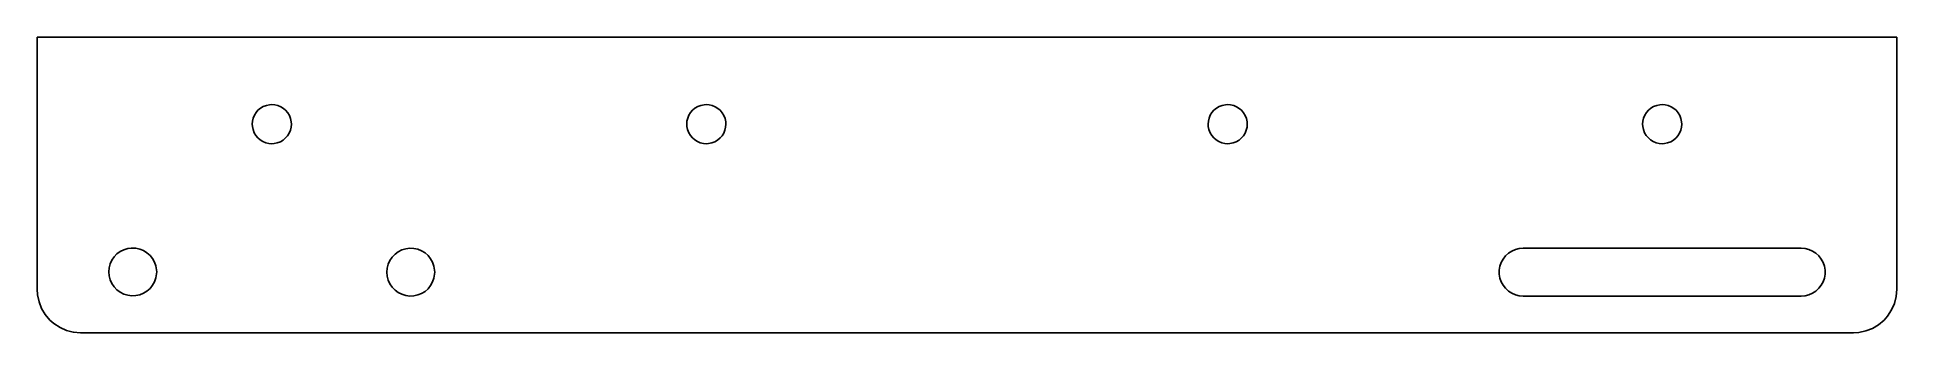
# Model space of a CAD drawing. Extents: x -214 to 0, y -34 to 0.
import ezdxf

# ---------------------------------------------------------------- set-up
doc = ezdxf.new("R2010")
doc.units = 0
doc.layers.add('Shape2DView', color=7, linetype='CONTINUOUS')

msp = doc.modelspace()

# ---------------------------------------------------------------- linework, layer by layer
at = {"layer": 'Shape2DView'}
for p, q in [((-214, 0), (0, 0)), ((-214, -29), (-214, 0)), ((0, 0), (0, -29)), ((-188.591, -8.40899), (-188.809, -8.66174)), ((-188.305, -8.16722), (-188.591, -8.40899)), ((-187.982, -7.97498), (-188.305, -8.16722)), ((-187.63, -7.8395), (-187.982, -7.97498)), ((-187.26, -7.76489), (-187.63, -7.8395)), ((-187, -7.75), (-187.26, -7.76489)), ((-186.664, -7.77486), (-187, -7.75)), ((-186.308, -7.85827), (-186.664, -7.77486)), ((-185.973, -7.99764), (-186.308, -7.85827)), ((-185.662, -8.19104), (-185.973, -7.99764)), ((-185.409, -8.40899), (-185.662, -8.19104)), ((-185.167, -8.69452), (-185.409, -8.40899)), ((-138.591, -8.40899), (-138.809, -8.66174)), ((-138.305, -8.16722), (-138.591, -8.40899)), ((-137.982, -7.97498), (-138.305, -8.16722)), ((-137.63, -7.8395), (-137.982, -7.97498)), ((-137.26, -7.76489), (-137.63, -7.8395)), ((-137, -7.75), (-137.26, -7.76489)), ((-136.664, -7.77486), (-137, -7.75)), ((-136.308, -7.85827), (-136.664, -7.77486)), ((-135.973, -7.99764), (-136.308, -7.85827)), ((-135.662, -8.19104), (-135.973, -7.99764)), ((-135.409, -8.40899), (-135.662, -8.19104)), ((-135.167, -8.69452), (-135.409, -8.40899)), ((-78.5909, -8.40899), (-78.8089, -8.66174)), ((-78.3054, -8.16722), (-78.5909, -8.40899)), ((-77.9818, -7.97498), (-78.3054, -8.16722)), ((-77.6303, -7.8395), (-77.9818, -7.97498)), ((-77.2601, -7.76489), (-77.6303, -7.8395)), ((-76.9999, -7.75), (-77.2601, -7.76489)), ((-76.6643, -7.77486), (-76.9999, -7.75)), ((-76.3084, -7.85827), (-76.6643, -7.77486)), ((-75.9727, -7.99764), (-76.3084, -7.85827)), ((-75.6617, -8.19104), (-75.9727, -7.99764)), ((-75.4089, -8.40899), (-75.6617, -8.19104)), ((-75.1671, -8.69452), (-75.4089, -8.40899)), ((-28.591, -8.40899), (-28.8088, -8.66167)), ((-28.3055, -8.16722), (-28.591, -8.40899)), ((-27.9819, -7.97499), (-28.3055, -8.16722)), ((-27.6304, -7.83951), (-27.9819, -7.97499)), ((-27.2603, -7.76489), (-27.6304, -7.83951)), ((-27, -7.75), (-27.2603, -7.76489)), ((-26.6644, -7.77486), (-27, -7.75)), ((-26.3085, -7.85827), (-26.6644, -7.77486)), ((-25.9728, -7.99764), (-26.3085, -7.85827)), ((-25.6618, -8.19104), (-25.9728, -7.99764)), ((-25.409, -8.40899), (-25.6618, -8.19104)), ((-25.1672, -8.69452), (-25.409, -8.40899)), ((-189.225, -9.66435), (-189.25, -10)), ((-189.25, -10), (-189.235, -10.2601)), ((-189.235, -10.2601), (-189.16, -10.6303)), ((-189.142, -9.30842), (-189.225, -9.66435)), ((-189.16, -10.6303), (-189.025, -10.9819)), ((-189.002, -8.97271), (-189.142, -9.30842)), ((-188.809, -8.66174), (-189.002, -8.97271)), ((-184.975, -9.01809), (-185.167, -8.69452)), ((-184.997, -11.0272), (-184.858, -10.6915)), ((-184.839, -9.36963), (-184.975, -9.01809)), ((-184.858, -10.6915), (-184.775, -10.3356)), ((-184.765, -9.7398), (-184.839, -9.36963)), ((-184.775, -10.3356), (-184.75, -10)), ((-184.75, -10), (-184.765, -9.7398)), ((-139.225, -9.66435), (-139.25, -10)), ((-139.25, -10), (-139.235, -10.2601)), ((-139.235, -10.2601), (-139.16, -10.6303)), ((-139.142, -9.30842), (-139.225, -9.66435)), ((-139.16, -10.6303), (-139.025, -10.9819)), ((-139.002, -8.97271), (-139.142, -9.30842)), ((-138.809, -8.66174), (-139.002, -8.97271)), ((-134.975, -9.01809), (-135.167, -8.69452)), ((-134.997, -11.0272), (-134.858, -10.6915)), ((-134.839, -9.36963), (-134.975, -9.01809)), ((-134.858, -10.6915), (-134.775, -10.3356)), ((-134.765, -9.7398), (-134.839, -9.36963)), ((-134.775, -10.3356), (-134.75, -10)), ((-134.75, -10), (-134.765, -9.7398)), ((-79.225, -9.66435), (-79.2499, -10)), ((-79.2499, -10), (-79.235, -10.2601)), ((-79.235, -10.2601), (-79.1604, -10.6303)), ((-79.1416, -9.30842), (-79.225, -9.66435)), ((-79.1604, -10.6303), (-79.0249, -10.9819)), ((-79.0022, -8.97271), (-79.1416, -9.30842)), ((-78.8089, -8.66174), (-79.0022, -8.97271)), ((-74.9749, -9.01809), (-75.1671, -8.69452)), ((-74.9975, -11.0272), (-74.8582, -10.6915)), ((-74.8394, -9.36963), (-74.9749, -9.01809)), ((-74.8582, -10.6915), (-74.7748, -10.3356)), ((-74.7648, -9.7398), (-74.8394, -9.36963)), ((-74.7748, -10.3356), (-74.7499, -10)), ((-74.7499, -10), (-74.7648, -9.7398)), ((-29.225, -9.66433), (-29.2499, -10)), ((-29.2499, -10), (-29.235, -10.2601)), ((-29.235, -10.2601), (-29.1604, -10.6303)), ((-29.1416, -9.30837), (-29.225, -9.66433)), ((-29.1604, -10.6303), (-29.0249, -10.9819)), ((-29.0022, -8.97264), (-29.1416, -9.30837)), ((-28.8088, -8.66167), (-29.0022, -8.97264)), ((-24.975, -9.01809), (-25.1672, -8.69452)), ((-24.9976, -11.0272), (-24.8583, -10.6915)), ((-24.8395, -9.36963), (-24.975, -9.01809)), ((-24.8583, -10.6915), (-24.7749, -10.3356)), ((-24.7649, -9.7398), (-24.8395, -9.36963)), ((-24.7749, -10.3356), (-24.75, -10)), ((-24.75, -10), (-24.7649, -9.7398)), ((-189.025, -10.9819), (-188.833, -11.3054)), ((-188.833, -11.3054), (-188.591, -11.591)), ((-188.591, -11.591), (-188.338, -11.809)), ((-188.338, -11.809), (-188.027, -12.0024)), ((-188.027, -12.0024), (-187.691, -12.1417)), ((-187.691, -12.1417), (-187.335, -12.2251)), ((-187.335, -12.2251), (-187, -12.25)), ((-187, -12.25), (-186.74, -12.2351)), ((-186.74, -12.2351), (-186.37, -12.1605)), ((-186.37, -12.1605), (-186.018, -12.025)), ((-186.018, -12.025), (-185.694, -11.8328)), ((-185.694, -11.8328), (-185.409, -11.591)), ((-185.409, -11.591), (-185.191, -11.3381)), ((-185.191, -11.3381), (-184.997, -11.0272)), ((-139.025, -10.9819), (-138.833, -11.3054)), ((-138.833, -11.3054), (-138.591, -11.591)), ((-138.591, -11.591), (-138.338, -11.809)), ((-138.338, -11.809), (-138.027, -12.0024)), ((-138.027, -12.0024), (-137.691, -12.1417)), ((-137.691, -12.1417), (-137.335, -12.2251)), ((-137.335, -12.2251), (-137, -12.25)), ((-137, -12.25), (-136.74, -12.2351)), ((-136.74, -12.2351), (-136.37, -12.1605)), ((-136.37, -12.1605), (-136.018, -12.025)), ((-136.018, -12.025), (-135.694, -11.8328)), ((-135.694, -11.8328), (-135.409, -11.591)), ((-135.409, -11.591), (-135.191, -11.3381)), ((-135.191, -11.3381), (-134.997, -11.0272)), ((-79.0249, -10.9819), (-78.8327, -11.3054)), ((-78.8327, -11.3054), (-78.5909, -11.591)), ((-78.5909, -11.591), (-78.3381, -11.809)), ((-78.3381, -11.809), (-78.0271, -12.0024)), ((-78.0271, -12.0024), (-77.6914, -12.1417)), ((-77.6914, -12.1417), (-77.3355, -12.2251)), ((-77.3355, -12.2251), (-76.9999, -12.25)), ((-76.9999, -12.25), (-76.7398, -12.2351)), ((-76.7398, -12.2351), (-76.3696, -12.1605)), ((-76.3696, -12.1605), (-76.0181, -12.025)), ((-76.0181, -12.025), (-75.6945, -11.8328)), ((-75.6945, -11.8328), (-75.4089, -11.591)), ((-75.4089, -11.591), (-75.1909, -11.3381)), ((-75.1909, -11.3381), (-74.9975, -11.0272)), ((-29.0249, -10.9819), (-28.8327, -11.3055)), ((-28.8327, -11.3055), (-28.591, -11.591)), ((-28.591, -11.591), (-28.3381, -11.809)), ((-28.3381, -11.809), (-28.0272, -12.0024)), ((-28.0272, -12.0024), (-27.6915, -12.1417)), ((-27.6915, -12.1417), (-27.3356, -12.2251)), ((-27.3356, -12.2251), (-27, -12.25)), ((-27, -12.25), (-26.7399, -12.2351)), ((-26.7399, -12.2351), (-26.3697, -12.1605)), ((-26.3697, -12.1605), (-26.0182, -12.025)), ((-26.0182, -12.025), (-25.6946, -11.8328)), ((-25.6946, -11.8328), (-25.409, -11.591)), ((-25.409, -11.591), (-25.191, -11.3381)), ((-25.191, -11.3381), (-24.9976, -11.0272)), ((-205.401, -25.6587), (-205.593, -26.0838)), ((-205.139, -25.2723), (-205.401, -25.6587)), ((-204.817, -24.9356), (-205.139, -25.2723)), ((-204.442, -24.6582), (-204.817, -24.9356)), ((-204.025, -24.4482), (-204.442, -24.6582)), ((-203.579, -24.3116), (-204.025, -24.4482)), ((-203.188, -24.2616), (-203.579, -24.3116)), ((-203.117, -24.2524), (-203.188, -24.2616)), ((-202.9, -24.2616), (-203.117, -24.2524)), ((-202.65, -24.2722), (-202.9, -24.2616)), ((-202.195, -24.3704), (-202.65, -24.2722)), ((-201.762, -24.5444), (-202.195, -24.3704)), ((-201.365, -24.7889), (-201.762, -24.5444)), ((-201.014, -25.0971), (-201.365, -24.7889)), ((-200.721, -25.46), (-201.014, -25.0971)), ((-200.494, -25.8672), (-200.721, -25.46)), ((-173.139, -25.2957), (-173.401, -25.6821)), ((-172.817, -24.9589), (-173.139, -25.2957)), ((-172.442, -24.6816), (-172.817, -24.9589)), ((-172.025, -24.4716), (-172.442, -24.6816)), ((-171.579, -24.335), (-172.025, -24.4716)), ((-171.117, -24.2757), (-171.579, -24.335)), ((-170.65, -24.2955), (-171.117, -24.2757)), ((-170.195, -24.3938), (-170.65, -24.2955)), ((-169.762, -24.5677), (-170.195, -24.3938)), ((-169.365, -24.8123), (-169.762, -24.5677)), ((-169.014, -25.1204), (-169.365, -24.8123)), ((-168.721, -25.4833), (-169.014, -25.1204)), ((-168.494, -25.8905), (-168.721, -25.4833)), ((-45.3022, -25.5191), (-45.5184, -25.9186)), ((-45.0232, -25.1607), (-45.3022, -25.5191)), ((-44.6891, -24.8531), (-45.0232, -25.1607)), ((-44.3089, -24.6047), (-44.6891, -24.8531)), ((-43.8929, -24.4223), (-44.3089, -24.6047)), ((-43.4526, -24.3108), (-43.8929, -24.4223)), ((-43, -24.2733), (-43.4526, -24.3108)), ((-11, -24.2733), (-43, -24.2733)), ((-10.5474, -24.3108), (-11, -24.2733)), ((-10.1071, -24.4223), (-10.5474, -24.3108)), ((-9.69114, -24.6047), (-10.1071, -24.4223)), ((-9.31091, -24.8531), (-9.69114, -24.6047)), ((-8.97676, -25.1607), (-9.31091, -24.8531)), ((-8.69779, -25.5191), (-8.97676, -25.1607)), ((-8.48162, -25.9186), (-8.69779, -25.5191)), ((-205.71, -26.5351), (-205.75, -26.9999)), ((-205.75, -26.9999), (-205.71, -27.4647)), ((-205.593, -26.0838), (-205.71, -26.5351)), ((-205.71, -27.4647), (-205.593, -27.916)), ((-200.339, -26.307), (-200.494, -25.8672)), ((-200.494, -28.1326), (-200.339, -27.6928)), ((-200.26, -26.7667), (-200.339, -26.307)), ((-200.339, -27.6928), (-200.26, -27.2331)), ((-200.25, -26.9999), (-200.26, -26.7667)), ((-200.26, -27.2331), (-200.25, -26.9999)), ((-173.71, -26.5585), (-173.75, -27.0233)), ((-173.75, -27.0233), (-173.71, -27.488)), ((-173.593, -26.1071), (-173.71, -26.5585)), ((-173.71, -27.488), (-173.593, -27.9394)), ((-173.401, -25.6821), (-173.593, -26.1071)), ((-168.339, -26.3303), (-168.494, -25.8905)), ((-168.494, -28.156), (-168.339, -27.7162)), ((-168.26, -26.79), (-168.339, -26.3303)), ((-168.339, -27.7162), (-168.26, -27.2565)), ((-168.25, -27.0233), (-168.26, -26.79)), ((-168.26, -27.2565), (-168.25, -27.0233)), ((-45.6658, -26.3482), (-45.7406, -26.7962)), ((-45.7406, -26.7962), (-45.7406, -27.2503)), ((-45.7406, -27.2503), (-45.6658, -27.6983)), ((-45.5184, -25.9186), (-45.6658, -26.3482)), ((-45.6658, -27.6983), (-45.5184, -28.1279)), ((-8.33414, -26.3482), (-8.48162, -25.9186)), ((-8.48162, -28.1279), (-8.33414, -27.6983)), ((-8.25939, -26.7962), (-8.33414, -26.3482)), ((-8.33414, -27.6983), (-8.25939, -27.2503)), ((-8.25939, -27.2503), (-8.25939, -26.7962)), ((-213.961, -29.6211), (-214, -29)), ((-213.79, -30.4345), (-213.961, -29.6211)), ((-205.593, -27.916), (-205.401, -28.3411)), ((-205.401, -28.3411), (-205.139, -28.7275)), ((-205.139, -28.7275), (-204.817, -29.0642)), ((-204.817, -29.0642), (-204.442, -29.3416)), ((-204.442, -29.3416), (-204.025, -29.5516)), ((-204.025, -29.5516), (-203.579, -29.6882)), ((-203.579, -29.6882), (-203.117, -29.7474)), ((-203.117, -29.7474), (-202.65, -29.7276)), ((-202.65, -29.7276), (-202.195, -29.6294)), ((-202.195, -29.6294), (-201.762, -29.4554)), ((-201.762, -29.4554), (-201.365, -29.2109)), ((-201.365, -29.2109), (-201.014, -28.9027)), ((-201.014, -28.9027), (-200.721, -28.5398)), ((-200.721, -28.5398), (-200.494, -28.1326)), ((-173.593, -27.9394), (-173.401, -28.3644)), ((-173.401, -28.3644), (-173.139, -28.7509)), ((-173.139, -28.7509), (-172.817, -29.0876)), ((-172.817, -29.0876), (-172.442, -29.365)), ((-172.442, -29.365), (-172.025, -29.575)), ((-172.025, -29.575), (-171.579, -29.7115)), ((-171.579, -29.7115), (-171.117, -29.7708)), ((-171.117, -29.7708), (-170.65, -29.751)), ((-170.65, -29.751), (-170.195, -29.6527)), ((-170.195, -29.6527), (-169.762, -29.4788)), ((-169.762, -29.4788), (-169.365, -29.2342)), ((-169.365, -29.2342), (-169.014, -28.9261)), ((-169.014, -28.9261), (-168.721, -28.5632)), ((-168.721, -28.5632), (-168.494, -28.156)), ((-45.5184, -28.1279), (-45.3022, -28.5274)), ((-45.3022, -28.5274), (-45.0232, -28.8858)), ((-45.0232, -28.8858), (-44.6891, -29.1934)), ((-44.6891, -29.1934), (-44.3089, -29.4418)), ((-44.3089, -29.4418), (-43.8929, -29.6243)), ((-43.8929, -29.6243), (-43.4526, -29.7358)), ((-43.4526, -29.7358), (-43, -29.7733)), ((-43, -29.7733), (-11, -29.7733)), ((-11, -29.7733), (-10.5474, -29.7358)), ((-10.5474, -29.7358), (-10.1071, -29.6243)), ((-10.1071, -29.6243), (-9.69114, -29.4418)), ((-9.69114, -29.4418), (-9.31091, -29.1934)), ((-9.31091, -29.1934), (-8.97676, -28.8858)), ((-8.97676, -28.8858), (-8.69779, -28.5274)), ((-8.69779, -28.5274), (-8.48162, -28.1279)), ((-0.06779, -29.8206), (-0.26826, -30.6157)), ((0, -29), (-0.06779, -29.8206)), ((-213.488, -31.2031), (-213.79, -30.4345)), ((-213.068, -31.9071), (-213.488, -31.2031)), ((-212.535, -32.5355), (-213.068, -31.9071)), ((-1.05241, -32.0686), (-1.46449, -32.5355)), ((-0.59857, -31.3722), (-1.05241, -32.0686)), ((-0.26826, -30.6157), (-0.59857, -31.3722)), ((-212.069, -32.9475), (-212.535, -32.5355)), ((-211.372, -33.4014), (-212.069, -32.9475)), ((-210.616, -33.7317), (-211.372, -33.4014)), ((-209.875, -33.9185), (-210.616, -33.7317)), ((-209.821, -33.9322), (-209.875, -33.9185)), ((-209, -34), (-209.821, -33.9322)), ((-5, -34), (-209, -34)), ((-4.37871, -33.9613), (-5, -34)), ((-3.56539, -33.7898), (-4.37871, -33.9613)), ((-2.79692, -33.4885), (-3.56539, -33.7898)), ((-2.09285, -33.068), (-2.79692, -33.4885)), ((-1.46449, -32.5355), (-2.09285, -33.068))]:
    msp.add_line(p, q, dxfattribs=at)

doc.saveas('drawing.dxf')
